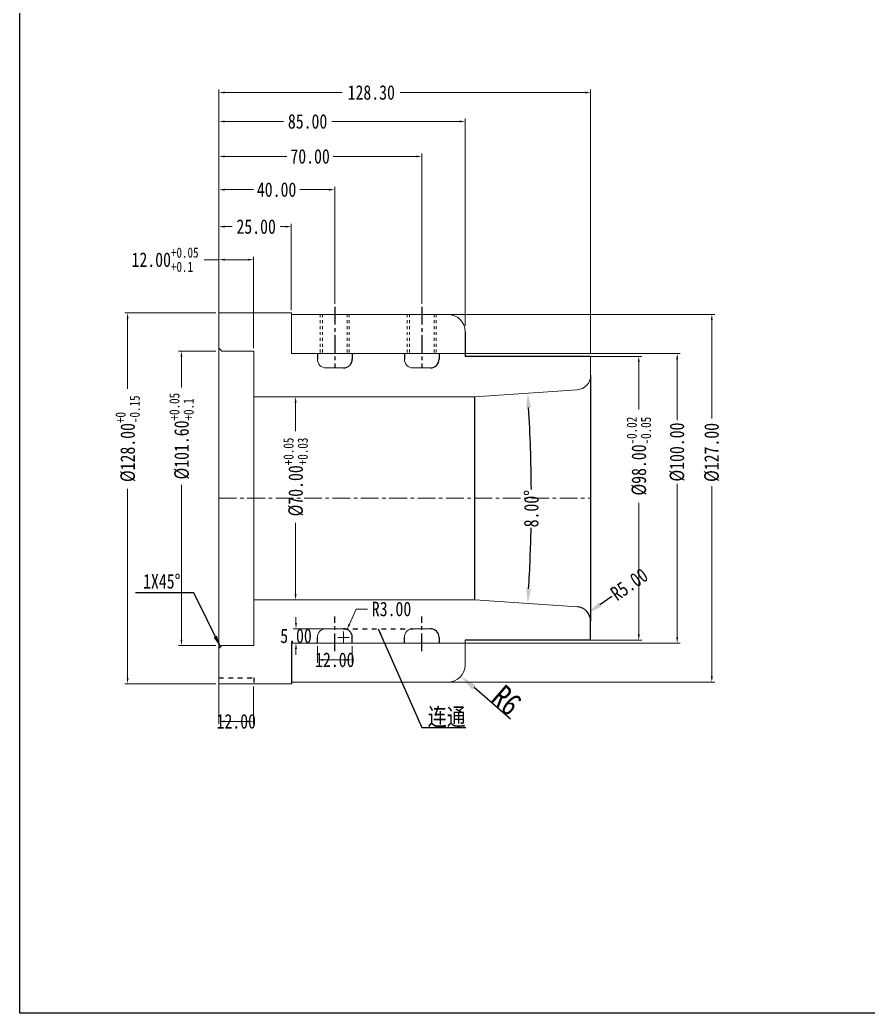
# Model space of a CAD drawing. Header units: millimetres. Extents: x -941 to 1421, y -11614 to -3210.
# Drawn here: x -198.3 to 94.5, y -5493.4 to -5150.6 of the extents above; entities that cross this region are included whole.
import ezdxf

# ---------------------------------------------------------------- set-up
doc = ezdxf.new("R2010")
doc.units = ezdxf.units.MM
doc.header["$LTSCALE"] = 16.335
doc.header["$PDMODE"] = 3
doc.header["$PDSIZE"] = 0.3125
doc.linetypes.add('CENTER', pattern=[0.6, 0.375, -0.075, 0.075, -0.075])
doc.linetypes.add('HIDDEN', pattern=[0.2, 0.1, -0.1])
doc.layers.get('0').update_dxf_attribs({"linetype": 'CONTINUOUS'})
doc.layers.get('Defpoints').update_dxf_attribs({"linetype": 'CONTINUOUS'})
doc.layers.add('DEFAULT_2', color=8, linetype='HIDDEN')
doc.layers.add('dim', color=82, linetype='CONTINUOUS', lineweight=9)
doc.layers.add('screw', color=33, linetype='CONTINUOUS', lineweight=13)
doc.styles.get("Standard").update_dxf_attribs({"font": 'txt', "width": 0.8})
doc.dimstyles.new('ISO-25', dxfattribs={"dimtxt": 8, "dimasz": 6, "dimexe": 0, "dimexo": 0, "dimgap": 0, "dimtad": 1, "dimdsep": 46, "dimtxsty": 'Standard', "dimcen": 0, "dimclrd": 4, "dimclre": 4, "dimclrt": 6, "dimazin": 0, "dimtfac": 1, "dimtofl": 0, "dimtmove": 0, "dimatfit": 3, "dimfxl": 0, "dimarcsym": 0})
doc.dimstyles.get("Standard").update_dxf_attribs({"dimtxt": 0.15625, "dimasz": 0.1875, "dimexe": 0.125, "dimexo": 0.0625, "dimtad": 0, "dimtih": 1, "dimtoh": 1, "dimdsep": 46, "dimtxsty": 'Standard', "dimcen": 0.09, "dimadec": 0, "dimazin": 0, "dimtp": 0.01, "dimtm": 0.01, "dimtfac": 1, "dimtofl": 0, "dimtmove": 0, "dimatfit": 3, "dimfxl": 0, "dimtolj": 1, "dimarcsym": 0})
doc.dimstyles.new('STANDARD$0', dxfattribs={"dimscale": 2, "dimtxt": 3, "dimasz": 3, "dimexe": 1.25, "dimexo": 0.625, "dimgap": 0.5, "dimtad": 0, "dimdsep": 46, "dimlunit": 6, "dimtxsty": 'Standard', "dimblk": 'CLOSEDBLANK', "dimcen": 0, "dimclrt": 2, "dimazin": 2, "dimtfac": 2, "dimtmove": 1, "dimatfit": 3, "dimfxl": 0, "dimtolj": 1, "dimtzin": 0, "dimarcsym": 0})

# ---------------------------------------------------------------- blocks, each defined once
blk = doc.blocks.new('*D506')
at = {"color": 1, "lineweight": 0}
for p, q in [((-129.6, -5375.71), (-129.6, -5393.72)), ((-117.6, -5380.71), (-117.6, -5393.72))]:
    blk.add_line(p, q, dxfattribs=at)
at = {"color": 0, "lineweight": 0}
blk.add_line((-119.6, -5392.72), (-127.6, -5392.72), dxfattribs=at)
at = {"color": 0}
for points in [[(-127.6, -5392.39), (-127.6, -5393.06), (-129.6, -5392.72)], [(-119.6, -5392.39), (-119.6, -5393.06), (-117.6, -5392.72)]]:
    blk.add_solid(points, dxfattribs=at)
at = {"layer": 'Defpoints', "color": 0}
for p in [(-129.6, -5374.71), (-117.6, -5379.71), (-129.6, -5392.72)]:
    blk.add_point(p, dxfattribs=at)
at = {"color": 0, "lineweight": 0, "insert": (-123.6, -5392.72), "char_height": 5, "attachment_point": 5}
blk.add_mtext('\\A1;12.00', dxfattribs=at)
blk = doc.blocks.new('*D510')
at = {"color": 1, "lineweight": 0}
for p, q in [((-130.6, -5264.91), (-143.51, -5264.91)), ((-130.6, -5366.51), (-143.51, -5366.51))]:
    blk.add_line(p, q, dxfattribs=at)
at = {"color": 0, "lineweight": 0}
for p, q in [((-142.51, -5266.91), (-142.51, -5277.46)), ((-142.51, -5364.51), (-142.51, -5311.06))]:
    blk.add_line(p, q, dxfattribs=at)
at = {"color": 0}
for points in [[(-142.84, -5266.91), (-142.18, -5266.91), (-142.51, -5264.91)], [(-142.84, -5364.51), (-142.18, -5364.51), (-142.51, -5366.51)]]:
    blk.add_solid(points, dxfattribs=at)
at = {"layer": 'Defpoints', "color": 0}
for p in [(-129.6, -5264.91), (-142.51, -5366.51), (-129.6, -5366.51)]:
    blk.add_point(p, dxfattribs=at)
at = {"color": 0, "lineweight": 0, "insert": (-142.51, -5294.26), "char_height": 5, "attachment_point": 5, "rotation": 90}
blk.add_mtext('\\A1;%%C101.60{\\H0.7x;\\S+0.05^ +0.1;}', dxfattribs=at)
blk = doc.blocks.new('*D511')
at = {"color": 0, "lineweight": 0}
for p, q in [((-129.6, -5233.34), (-134.71, -5233.34)), ((-119.6, -5233.34), (-127.6, -5233.34))]:
    blk.add_line(p, q, dxfattribs=at)
at = {"color": 1, "lineweight": 0}
for p, q in [((-129.6, -5255.71), (-129.6, -5232.34)), ((-117.6, -5263.91), (-117.6, -5232.34))]:
    blk.add_line(p, q, dxfattribs=at)
at = {"color": 0}
for points in [[(-127.6, -5233), (-127.6, -5233.67), (-129.6, -5233.34)], [(-119.6, -5233), (-119.6, -5233.67), (-117.6, -5233.34)]]:
    blk.add_solid(points, dxfattribs=at)
at = {"layer": 'Defpoints', "color": 0}
for p in [(-117.6, -5233.34), (-129.6, -5256.71), (-117.6, -5264.91)]:
    blk.add_point(p, dxfattribs=at)
at = {"color": 0, "lineweight": 0, "insert": (-148.18, -5233.34), "char_height": 5, "attachment_point": 5}
blk.add_mtext('\\A1;12.00{\\H0.7x;\\S+0.05^ +0.1;}', dxfattribs=at)
blk = doc.blocks.new('*D512')
at = {"color": 1, "lineweight": 0}
for p, q in [((-129.6, -5255.71), (-129.6, -5196.71)), ((-59.6, -5248.63), (-59.6, -5196.71))]:
    blk.add_line(p, q, dxfattribs=at)
at = {"color": 0, "lineweight": 0}
for p, q in [((-127.6, -5197.71), (-106.12, -5197.71)), ((-61.6, -5197.71), (-90.12, -5197.71))]:
    blk.add_line(p, q, dxfattribs=at)
at = {"color": 0}
for points in [[(-127.6, -5197.38), (-127.6, -5198.04), (-129.6, -5197.71)], [(-61.6, -5197.38), (-61.6, -5198.04), (-59.6, -5197.71)]]:
    blk.add_solid(points, dxfattribs=at)
at = {"layer": 'Defpoints', "color": 0}
for p in [(-59.6, -5197.71), (-59.6, -5249.63), (-129.6, -5256.71)]:
    blk.add_point(p, dxfattribs=at)
at = {"color": 0, "lineweight": 0, "insert": (-98.12, -5197.71), "char_height": 5, "attachment_point": 5}
blk.add_mtext('\\A1;70.00', dxfattribs=at)
blk = doc.blocks.new('*D513')
at = {"color": 1, "lineweight": 0}
for p, q in [((-130.6, -5251.71), (-162.1, -5251.71)), ((-130.6, -5379.71), (-162.1, -5379.71))]:
    blk.add_line(p, q, dxfattribs=at)
at = {"color": 0, "lineweight": 0}
for p, q in [((-161.1, -5253.71), (-161.1, -5277.92)), ((-161.1, -5377.71), (-161.1, -5312.39))]:
    blk.add_line(p, q, dxfattribs=at)
at = {"color": 0}
for points in [[(-161.44, -5253.71), (-160.77, -5253.71), (-161.1, -5251.71)], [(-161.44, -5377.71), (-160.77, -5377.71), (-161.1, -5379.71)]]:
    blk.add_solid(points, dxfattribs=at)
at = {"layer": 'Defpoints', "color": 0}
for p in [(-129.6, -5251.71), (-161.1, -5379.71), (-129.6, -5379.71)]:
    blk.add_point(p, dxfattribs=at)
at = {"color": 0, "lineweight": 0, "insert": (-161.1, -5295.15), "char_height": 5, "attachment_point": 5, "rotation": 90}
blk.add_mtext('\\A1;%%C128.00{\\H0.7x;\\S+0^ -0.15;}', dxfattribs=at)
blk = doc.blocks.new('*D514')
at = {"color": 1, "lineweight": 0}
for p, q in [((-116.6, -5280.71), (-102.13, -5280.71)), ((-116.6, -5350.71), (-102.13, -5350.71))]:
    blk.add_line(p, q, dxfattribs=at)
at = {"color": 0, "lineweight": 0}
for p, q in [((-103.13, -5282.71), (-103.13, -5292.56)), ((-103.13, -5348.71), (-103.13, -5324.16))]:
    blk.add_line(p, q, dxfattribs=at)
at = {"color": 0}
for points in [[(-103.47, -5282.71), (-102.8, -5282.71), (-103.13, -5280.71)], [(-103.47, -5348.71), (-102.8, -5348.71), (-103.13, -5350.71)]]:
    blk.add_solid(points, dxfattribs=at)
at = {"layer": 'Defpoints', "color": 0}
for p in [(-117.6, -5280.71), (-117.6, -5350.71), (-103.13, -5350.71)]:
    blk.add_point(p, dxfattribs=at)
at = {"color": 0, "lineweight": 0, "insert": (-103.13, -5308.36), "char_height": 5, "attachment_point": 5, "rotation": 90}
blk.add_mtext('\\A1;%%C70.00{\\H0.7x;\\S+0.05^ +0.03;}', dxfattribs=at)
blk = doc.blocks.new('*D515')
at = {"color": 1, "lineweight": 0}
for p, q in [((-95.6, -5366.71), (-95.6, -5372.48)), ((-83.6, -5366.71), (-83.6, -5372.48))]:
    blk.add_line(p, q, dxfattribs=at)
at = {"color": 0, "lineweight": 0}
blk.add_line((-93.6, -5371.48), (-85.6, -5371.48), dxfattribs=at)
at = {"color": 0}
for points in [[(-93.6, -5371.14), (-93.6, -5371.81), (-95.6, -5371.48)], [(-85.6, -5371.14), (-85.6, -5371.81), (-83.6, -5371.48)]]:
    blk.add_solid(points, dxfattribs=at)
at = {"layer": 'Defpoints', "color": 0}
for p in [(-95.6, -5365.71), (-83.6, -5365.71), (-83.6, -5371.48)]:
    blk.add_point(p, dxfattribs=at)
at = {"color": 0, "lineweight": 0, "insert": (-89.6, -5371.48), "char_height": 5, "attachment_point": 5}
blk.add_mtext('\\A1;12.00', dxfattribs=at)
blk = doc.blocks.new('*D516')
at = {"color": 0, "lineweight": 0}
for p, q in [((-82.19, -5353.94), (-84.54, -5359.15)), ((-78.36, -5353.94), (-82.19, -5353.94))]:
    blk.add_line(p, q, dxfattribs=at)
at = {"color": 1, "lineweight": 0}
for p, q in [((-86.6, -5365.71), (-86.6, -5361.71)), ((-88.6, -5363.71), (-84.6, -5363.71))]:
    blk.add_line(p, q, dxfattribs=at)
at = {"color": 0}
blk.add_solid([(-84.85, -5359.01), (-84.24, -5359.29), (-85.36, -5360.97)], dxfattribs=at)
at = {"layer": 'Defpoints', "color": 0}
for p in [(-85.36, -5360.97), (-86.6, -5363.71)]:
    blk.add_point(p, dxfattribs=at)
at = {"color": 0, "lineweight": 0, "insert": (-70.02, -5353.94), "char_height": 5, "attachment_point": 5}
blk.add_mtext('\\A1;R3.00', dxfattribs=at)
blk = doc.blocks.new('*D522')
at = {"color": 1, "lineweight": 0}
for p, q in [((-129.6, -5255.71), (-129.6, -5220.94)), ((-104.6, -5250.71), (-104.6, -5220.94))]:
    blk.add_line(p, q, dxfattribs=at)
at = {"color": 0, "lineweight": 0}
for p, q in [((-127.6, -5221.94), (-125.07, -5221.94)), ((-106.6, -5221.94), (-108.4, -5221.94))]:
    blk.add_line(p, q, dxfattribs=at)
at = {"color": 0}
for points in [[(-127.6, -5221.6), (-127.6, -5222.27), (-129.6, -5221.94)], [(-106.6, -5221.6), (-106.6, -5222.27), (-104.6, -5221.94)]]:
    blk.add_solid(points, dxfattribs=at)
at = {"layer": 'Defpoints', "color": 0}
for p in [(-129.6, -5221.94), (-104.6, -5251.71), (-129.6, -5256.71)]:
    blk.add_point(p, dxfattribs=at)
at = {"color": 0, "lineweight": 0, "insert": (-116.74, -5221.94), "char_height": 5, "attachment_point": 5}
blk.add_mtext('\\A1;25.00', dxfattribs=at)
blk = doc.blocks.new('*D523')
at = {"color": 1, "lineweight": 0}
for p, q in [((-129.6, -5240.02), (-129.6, -5208.17)), ((-89.6, -5248.63), (-89.6, -5208.17))]:
    blk.add_line(p, q, dxfattribs=at)
at = {"color": 0, "lineweight": 0}
for p, q in [((-127.6, -5209.17), (-117.68, -5209.17)), ((-91.6, -5209.17), (-101.68, -5209.17))]:
    blk.add_line(p, q, dxfattribs=at)
at = {"color": 0}
for points in [[(-127.6, -5208.84), (-127.6, -5209.51), (-129.6, -5209.17)], [(-91.6, -5208.84), (-91.6, -5209.51), (-89.6, -5209.17)]]:
    blk.add_solid(points, dxfattribs=at)
at = {"layer": 'Defpoints', "color": 0}
for p in [(-129.6, -5209.17), (-129.6, -5241.02), (-89.6, -5249.63)]:
    blk.add_point(p, dxfattribs=at)
at = {"color": 0, "lineweight": 0, "insert": (-109.68, -5209.17), "char_height": 5, "attachment_point": 5}
blk.add_mtext('\\A1;40.00', dxfattribs=at)
blk = doc.blocks.new('*D517')
at = {"color": 1, "lineweight": 0}
for p, q in [((-53.6, -5252.21), (41.52, -5252.21)), ((-53.6, -5379.21), (41.52, -5379.21))]:
    blk.add_line(p, q, dxfattribs=at)
at = {"color": 0, "lineweight": 0}
for p, q in [((40.52, -5254.21), (40.52, -5288.21)), ((40.52, -5377.21), (40.52, -5311.54))]:
    blk.add_line(p, q, dxfattribs=at)
at = {"color": 0}
for points in [[(40.18, -5254.21), (40.85, -5254.21), (40.52, -5252.21)], [(40.18, -5377.21), (40.85, -5377.21), (40.52, -5379.21)]]:
    blk.add_solid(points, dxfattribs=at)
at = {"layer": 'Defpoints', "color": 0}
for p in [(-54.6, -5252.21), (-54.6, -5379.21), (40.52, -5379.21)]:
    blk.add_point(p, dxfattribs=at)
at = {"color": 0, "lineweight": 0, "insert": (40.52, -5299.87), "char_height": 5, "attachment_point": 5, "rotation": 90}
blk.add_mtext('\\A1;%%c127.00', dxfattribs=at)
blk = doc.blocks.new('*D518')
at = {"color": 0, "lineweight": 0}
for p, q in [((-102.99, -5358.71), (-102.99, -5356.71)), ((-102.99, -5367.71), (-102.99, -5369.71))]:
    blk.add_line(p, q, dxfattribs=at)
at = {"color": 1, "lineweight": 0}
for p, q in [((-93.02, -5360.71), (-103.99, -5360.71)), ((-93.02, -5365.71), (-103.99, -5365.71))]:
    blk.add_line(p, q, dxfattribs=at)
at = {"color": 0}
for points in [[(-103.33, -5358.71), (-102.66, -5358.71), (-102.99, -5360.71)], [(-103.33, -5367.71), (-102.66, -5367.71), (-102.99, -5365.71)]]:
    blk.add_solid(points, dxfattribs=at)
at = {"layer": 'Defpoints', "color": 0}
for p in [(-92.02, -5360.71), (-102.99, -5365.71), (-92.02, -5365.71)]:
    blk.add_point(p, dxfattribs=at)
at = {"color": 0, "lineweight": 0, "insert": (-102.99, -5363.21), "char_height": 5, "attachment_point": 5}
blk.add_mtext('\\A1;5.00', dxfattribs=at)
blk = doc.blocks.new('*D519')
at = {"color": 1, "lineweight": 0}
for p, q in [((-5.44, -5266.71), (16.32, -5266.71)), ((-7.47, -5364.71), (16.32, -5364.71))]:
    blk.add_line(p, q, dxfattribs=at)
at = {"color": 0, "lineweight": 0}
for p, q in [((15.32, -5268.71), (15.32, -5285.03)), ((15.32, -5362.71), (15.32, -5317.3))]:
    blk.add_line(p, q, dxfattribs=at)
at = {"color": 0}
for points in [[(14.98, -5268.71), (15.65, -5268.71), (15.32, -5266.71)], [(14.98, -5362.71), (15.65, -5362.71), (15.32, -5364.71)]]:
    blk.add_solid(points, dxfattribs=at)
at = {"layer": 'Defpoints', "color": 0}
for p in [(-6.44, -5266.71), (-8.47, -5364.71), (15.32, -5364.71)]:
    blk.add_point(p, dxfattribs=at)
at = {"color": 0, "lineweight": 0, "insert": (15.32, -5301.16), "char_height": 5, "attachment_point": 5, "rotation": 90}
blk.add_mtext('\\A1;%%C98.00{\\H0.7x;\\S-0.02^ -0.05;}', dxfattribs=at)
blk = doc.blocks.new('*D520')
at = {"color": 1, "lineweight": 0}
for p, q in [((-129.6, -5255.71), (-129.6, -5174.65)), ((-1.3, -5265.69), (-1.3, -5174.65))]:
    blk.add_line(p, q, dxfattribs=at)
at = {"color": 0, "lineweight": 0}
for p, q in [((-127.6, -5175.65), (-87.01, -5175.65)), ((-3.3, -5175.65), (-67.01, -5175.65))]:
    blk.add_line(p, q, dxfattribs=at)
at = {"color": 0}
for points in [[(-127.6, -5175.32), (-127.6, -5175.98), (-129.6, -5175.65)], [(-3.3, -5175.32), (-3.3, -5175.98), (-1.3, -5175.65)]]:
    blk.add_solid(points, dxfattribs=at)
at = {"layer": 'Defpoints', "color": 0}
for p in [(-1.3, -5175.65), (-129.6, -5256.71), (-1.3, -5266.69)]:
    blk.add_point(p, dxfattribs=at)
at = {"color": 0, "lineweight": 0, "insert": (-77.01, -5175.65), "char_height": 5, "attachment_point": 5}
blk.add_mtext('\\A1;128.30', dxfattribs=at)
blk = doc.blocks.new('*D521')
at = {"color": 1, "lineweight": 0}
for p, q in [((-48.6, -5265.71), (29.58, -5265.71)), ((-48.6, -5365.71), (29.58, -5365.71))]:
    blk.add_line(p, q, dxfattribs=at)
at = {"color": 0, "lineweight": 0}
for p, q in [((28.58, -5267.71), (28.58, -5288.74)), ((28.58, -5363.71), (28.58, -5310.74))]:
    blk.add_line(p, q, dxfattribs=at)
at = {"color": 0}
for points in [[(28.24, -5267.71), (28.91, -5267.71), (28.58, -5265.71)], [(28.24, -5363.71), (28.91, -5363.71), (28.58, -5365.71)]]:
    blk.add_solid(points, dxfattribs=at)
at = {"layer": 'Defpoints', "color": 0}
for p in [(-49.6, -5265.71), (-49.6, -5365.71), (28.58, -5365.71)]:
    blk.add_point(p, dxfattribs=at)
at = {"color": 0, "lineweight": 0, "insert": (28.58, -5299.74), "char_height": 5, "attachment_point": 5, "rotation": 90}
blk.add_mtext('\\A1;%%c100.00', dxfattribs=at)
blk = doc.blocks.new('*D524')
at = {"color": 1, "lineweight": 0}
for p, q in [((-129.6, -5193.55), (-129.6, -5184.64)), ((-44.6, -5256.21), (-44.6, -5184.64))]:
    blk.add_line(p, q, dxfattribs=at)
at = {"color": 0, "lineweight": 0}
for p, q in [((-127.6, -5185.64), (-107.32, -5185.64)), ((-46.6, -5185.64), (-90.66, -5185.64))]:
    blk.add_line(p, q, dxfattribs=at)
at = {"color": 0}
for points in [[(-127.6, -5185.31), (-127.6, -5185.97), (-129.6, -5185.64)], [(-46.6, -5185.31), (-46.6, -5185.97), (-44.6, -5185.64)]]:
    blk.add_solid(points, dxfattribs=at)
at = {"layer": 'Defpoints', "color": 0}
for p in [(-129.6, -5185.64), (-129.6, -5194.55), (-44.6, -5257.21)]:
    blk.add_point(p, dxfattribs=at)
at = {"color": 0, "lineweight": 0, "insert": (-98.99, -5185.64), "char_height": 5, "attachment_point": 5}
blk.add_mtext('\\A1;85.00', dxfattribs=at)
blk = doc.blocks.new('*D525')
at = {"color": 4, "lineweight": -2}
for start, end in [(0.3409, 3.4492), (356.5508, 358.8719)]:
    blk.add_arc((-541.82, -5315.71), 520.07, start, end, dxfattribs=at)
at = {"color": 4}
for points in [[(-23.52, -5284.47), (-21.86, -5284.36), (-23.01, -5279.43)], [(-21.86, -5347.05), (-23.52, -5346.94), (-23.01, -5351.99)]]:
    blk.add_solid(points, dxfattribs=at)
at = {"layer": 'Defpoints', "color": 0}
for p in [(-5.95, -5278.24), (-41.3, -5280.71), (-21.89, -5303.61), (-41.3, -5350.71), (-5.95, -5353.18)]:
    blk.add_point(p, dxfattribs=at)
at = {"color": 6, "insert": (-21.76, -5319.28), "char_height": 5, "attachment_point": 5, "rotation": 89.6064}
blk.add_mtext('\\A1;8.00°', dxfattribs=at)
blk = doc.blocks.new('*D526')
at = {"color": 4, "lineweight": -2}
blk.add_line((6.01, -5349.59), (1.91, -5352.45), dxfattribs=at)
at = {"color": 4}
blk.add_solid([(1.43, -5351.76), (2.38, -5353.13), (-2.2, -5355.31)], dxfattribs=at)
at = {"layer": 'Defpoints', "color": 0}
for p in [(-2.2, -5355.31), (-6.3, -5358.17)]:
    blk.add_point(p, dxfattribs=at)
at = {"color": 6, "insert": (12.02, -5345.4), "char_height": 5, "attachment_point": 5, "rotation": 34.878}
blk.add_mtext('\\A1;R5.00', dxfattribs=at)
blk = doc.blocks.new('*D537')
at = {"color": 4, "lineweight": -2}
blk.add_line((-28.94, -5391.99), (-41.53, -5381.07), dxfattribs=at)
at = {"color": 4}
blk.add_solid([(-40.88, -5380.31), (-42.19, -5381.83), (-46.07, -5377.14)], dxfattribs=at)
at = {"layer": 'Defpoints', "color": 0}
for p in [(-50.6, -5373.21), (-46.07, -5377.14)]:
    blk.add_point(p, dxfattribs=at)
at = {"color": 6, "insert": (-30.35, -5385.47), "char_height": 8, "attachment_point": 5, "rotation": 319.0624}
blk.add_mtext('R6', dxfattribs=at)

msp = doc.modelspace()

# ---------------------------------------------------------------- linework, layer by layer
at = {"lineweight": 0}
for p, q in [((-129.598, -5251.707), (-104.598, -5251.707)), ((-129.598, -5251.707), (-129.598, -5263.907)), ((-104.598, -5251.707), (-104.598, -5265.707)), ((-104.598, -5252.207), (-50.598, -5252.207)), ((-129.598, -5263.907), (-128.598, -5264.907)), ((-129.598, -5263.907), (-129.598, -5379.707)), ((-117.598, -5264.907), (-128.598, -5264.907)), ((-117.598, -5264.907), (-117.598, -5285.707)), ((-104.598, -5265.707), (-44.598, -5265.707)), ((-1.298, -5266.707), (-1.298, -5273.248)), ((-92.598, -5270.707), (-86.598, -5270.707)), ((-62.598, -5270.707), (-56.598, -5270.707)), ((-41.298, -5280.707), (-5.949, -5278.235)), ((-117.598, -5280.707), (-41.298, -5280.707)), ((-117.598, -5285.707), (-117.598, -5345.707)), ((-117.598, -5366.507), (-117.598, -5345.707)), ((-117.598, -5350.707), (-41.298, -5350.707)), ((-41.298, -5350.707), (-5.949, -5353.179)), ((-92.598, -5360.707), (-86.598, -5360.707)), ((-62.598, -5360.707), (-56.598, -5360.707)), ((-104.598, -5365.707), (-44.598, -5365.707)), ((-44.598, -5364.707), (-44.598, -5373.207)), ((-128.598, -5366.507), (-129.598, -5367.507)), ((-129.598, -5367.507), (-129.598, -5374.707)), ((-117.598, -5366.507), (-128.598, -5366.507)), ((-104.598, -5379.207), (-50.598, -5379.207)), ((-129.598, -5379.707), (-104.598, -5379.707))]:
    msp.add_line(p, q, dxfattribs=at)
at = {"color": 1, "linetype": 'CENTER'}
for p, q in [((-89.598, -5249.626), (-89.598, -5270.707)), ((-59.598, -5249.626), (-59.598, -5270.707)), ((-89.598, -5368.453), (-89.598, -5356.476)), ((-59.598, -5368.453), (-59.598, -5356.476))]:
    msp.add_line(p, q, dxfattribs=at)
for p, q in [((-44.598, -5258.207), (-44.598, -5266.707)), ((-95.598, -5265.707), (-95.598, -5267.707)), ((-83.598, -5265.707), (-83.598, -5267.707)), ((-65.598, -5265.707), (-65.598, -5267.707)), ((-53.598, -5265.707), (-53.598, -5267.707)), ((-1.298, -5266.707), (-44.598, -5266.707)), ((-1.298, -5273.248), (-1.298, -5358.167)), ((-41.298, -5350.707), (-41.298, -5280.707)), ((-104.598, -5365.707), (-104.598, -5379.707)), ((-95.598, -5365.707), (-95.598, -5363.707)), ((-83.598, -5365.707), (-83.598, -5363.707)), ((-65.598, -5365.707), (-65.598, -5363.707)), ((-53.598, -5363.707), (-53.598, -5365.707)), ((-1.298, -5364.707), (-44.598, -5364.707))]:
    msp.add_line(p, q)
at = {"color": 1, "linetype": 'CENTER', "lineweight": 0}
msp.add_line((-129.598, -5315.707), (-1.298, -5315.707), dxfattribs=at)
at = {"ltscale": 0.5}
msp.add_line((-1.298, -5364.707), (-1.298, -5358.167), dxfattribs=at)
msp.add_lwpolyline([(-198.289, -4807.703), (683.4, -4807.703), (683.4, -5493.416), (-198.289, -5493.416)], close=True, dxfattribs=at)
at = {"lineweight": 0}
for centre, radius, start, end in [((-50.598, -5258.207), 6, 0, 90), ((-92.598, -5267.707), 3, 180, 270), ((-62.598, -5267.707), 3, 180, 270), ((-6.298, -5273.248), 5, 274, 0), ((-92.598, -5363.707), 3, 90, 180), ((-62.598, -5363.707), 3, 90, 180), ((-50.598, -5373.207), 6, 270, 0)]:
    msp.add_arc(centre, radius, start, end, dxfattribs=at)
for centre, start, end in [((-86.598, -5267.707), 270, 0), ((-56.598, -5267.707), 270, 0), ((-86.598, -5363.707), 0, 90), ((-56.598, -5363.707), 0, 90)]:
    msp.add_arc(centre, 3, start, end)
at = {"ltscale": 0.5}
msp.add_arc((-6.298, -5358.167), 5, 0, 86, dxfattribs=at)
at = {"layer": 'DEFAULT_2', "color": 8, "linetype": 'HIDDEN'}
for p, q in [((-86.598, -5360.707), (-62.598, -5360.707)), ((-129.598, -5377.707), (-117.598, -5377.707)), ((-117.598, -5377.707), (-117.598, -5379.707))]:
    msp.add_line(p, q, dxfattribs=at)
at = {"layer": 'screw', "color": 92, "linetype": 'HIDDEN', "ltscale": 0.621977}
for p, q in [((-94.598, -5252.207), (-94.598, -5265.707)), ((-84.598, -5252.207), (-84.598, -5265.707)), ((-64.598, -5252.207), (-64.598, -5265.707)), ((-54.598, -5252.207), (-54.598, -5265.707))]:
    msp.add_line(p, q, dxfattribs=at)
at = {"layer": 'screw', "linetype": 'HIDDEN', "ltscale": 0.621977}
for p, q in [((-93.848, -5252.207), (-93.848, -5265.707)), ((-85.348, -5252.207), (-85.348, -5265.707)), ((-63.848, -5252.207), (-63.848, -5265.707)), ((-55.348, -5252.207), (-55.348, -5265.707))]:
    msp.add_line(p, q, dxfattribs=at)

# ---------------------------------------------------------------- texts
at = {"insert": (-155.766, -5341.865), "char_height": 5, "width": 18.00079, "attachment_point": 1}
msp.add_mtext('{\\fSimSun|b0|i0|c134|p2;1X45%%D}', dxfattribs=at)
at = {"layer": 'dim', "color": 6, "insert": (-57.527, -5394.809), "char_height": 6, "attachment_point": 7}
msp.add_mtext('{\\fSimSun|b0|i0|c134|p2;连通}', dxfattribs=at)

# ---------------------------------------------------------------- dimensions: what is measured, and where the dimension line sits
at = {"lineweight": 0}
for base, p1, p2, dimstyle, override, picture, middle in [((-1.298, -5175.649), (-129.598, -5256.707), (-1.298, -5266.692), 'Standard', {"dimtxt": 5, "dimasz": 2, "dimexe": 1, "dimexo": 1, "dimgap": 1, "dimzin": 0, "dimdsep": 0, "dimcen": 2, "dimclre": 1, "dimtol": 0, "dimtp": 0, "dimtm": 0, "dimtzin": 0, "dimlwd": 0, "dimlwe": 0}, '*D520', (-77.01, -5175.649)), ((-129.598, -5185.639), (-44.598, -5257.207), (-129.598, -5194.545), 'STANDARD$0', {"dimscale": 1, "dimtxt": 5, "dimasz": 2, "dimexe": 1, "dimexo": 1, "dimgap": 1, "dimtih": 1, "dimtoh": 1, "dimzin": 0, "dimdsep": 0, "dimlunit": 2, "dimcen": 2, "dimclre": 1, "dimclrt": 0, "dimadec": 0, "dimazin": 0, "dimtfac": 1, "dimtofl": 0, "dimtmove": 0, "dimlwd": 0, "dimlwe": 0}, '*D524', (-98.988, -5185.639)), ((-59.598, -5197.711), (-129.598, -5256.707), (-59.598, -5249.626), 'Standard', {"dimtxt": 5, "dimasz": 2, "dimexe": 1, "dimexo": 1, "dimgap": 1, "dimzin": 0, "dimdsep": 0, "dimcen": 2, "dimclre": 1, "dimtol": 0, "dimtp": 0, "dimtm": 0, "dimtzin": 0, "dimlwd": 0, "dimlwe": 0}, '*D512', (-98.124, -5197.711)), ((-129.598, -5209.174), (-89.598, -5249.626), (-129.598, -5241.022), 'Standard', {"dimtxt": 5, "dimasz": 2, "dimexe": 1, "dimexo": 1, "dimgap": 1, "dimzin": 0, "dimdsep": 0, "dimcen": 2, "dimclre": 1, "dimtol": 0, "dimtp": 0, "dimtm": 0, "dimtzin": 0, "dimlwd": 0, "dimlwe": 0}, '*D523', (-109.684, -5209.174)), ((-129.598, -5221.936), (-104.598, -5251.707), (-129.598, -5256.707), 'Standard', {"dimtxt": 5, "dimasz": 2, "dimexe": 1, "dimexo": 1, "dimgap": 1, "dimzin": 0, "dimdsep": 0, "dimcen": 2, "dimclre": 1, "dimtol": 0, "dimtp": 0, "dimtm": 0, "dimtzin": 0, "dimlwd": 0, "dimlwe": 0}, '*D522', (-116.738, -5221.936)), ((-83.598, -5371.476), (-95.598, -5365.707), (-83.598, -5365.707), 'Standard', {"dimtxt": 5, "dimasz": 2, "dimexe": 1, "dimexo": 1, "dimgap": 1, "dimzin": 0, "dimdsep": 0, "dimcen": 2, "dimclre": 1, "dimtol": 0, "dimtp": 0, "dimtm": 0, "dimtzin": 0, "dimlwd": 0, "dimlwe": 0}, '*D515', (-89.598, -5371.476)), ((-129.598, -5392.722), (-117.598, -5379.707), (-129.598, -5374.707), 'STANDARD$0', {"dimscale": 1, "dimtxt": 5, "dimasz": 2, "dimexe": 1, "dimexo": 1, "dimgap": 1, "dimzin": 0, "dimdsep": 0, "dimlunit": 2, "dimcen": 2, "dimclre": 1, "dimclrt": 0, "dimadec": 0, "dimazin": 0, "dimtfac": 1, "dimtofl": 0, "dimtmove": 0, "dimlwd": 0, "dimlwe": 0}, '*D506', (-123.598, -5392.722))]:
    dim = msp.add_linear_dim(base=base, p1=p1, p2=p2, dimstyle=dimstyle, override=override, dxfattribs=at)
    dim.commit()
    dim.dimension.update_dxf_attribs({"geometry": picture, "text_midpoint": middle, "dimtype": 160})
dim = msp.add_linear_dim(base=(-117.598, -5233.336), p1=(-129.598, -5256.707), p2=(-117.598, -5264.907), text='<>{\\H0.7x;\\S+0.05^ +0.1;}', dimstyle='Standard', override={"dimtxt": 5, "dimasz": 2, "dimexe": 1, "dimexo": 1, "dimgap": 1, "dimzin": 0, "dimdsep": 0, "dimcen": 2, "dimclre": 1, "dimtol": 0, "dimtp": 0, "dimtm": 0, "dimtzin": 0, "dimlwd": 0, "dimlwe": 0}, dxfattribs=at)
dim.commit()
dim.dimension.update_dxf_attribs({"geometry": '*D511', "text_midpoint": (-148.181, -5233.336), "dimtype": 160})
for base, p1, p2, text, dimstyle, override, picture, middle in [((-161.105, -5379.707), (-129.598, -5251.707), (-129.598, -5379.707), '%%C<>{\\H0.7x;\\S+0^ -0.15;}', 'STANDARD$0', {"dimscale": 1, "dimtxt": 5, "dimasz": 2, "dimexe": 1, "dimexo": 1, "dimgap": 1, "dimzin": 0, "dimdsep": 0, "dimlunit": 2, "dimcen": 2, "dimclre": 1, "dimclrt": 0, "dimadec": 0, "dimazin": 0, "dimtfac": 1, "dimtofl": 0, "dimtmove": 0, "dimlwd": 0, "dimlwe": 0}, '*D513', (-161.105, -5295.155)), ((40.518, -5379.207), (-54.598, -5252.207), (-54.598, -5379.207), '%%c<>', 'Standard', {"dimtxt": 5, "dimasz": 2, "dimexe": 1, "dimexo": 1, "dimgap": 1, "dimtih": 0, "dimtoh": 0, "dimzin": 0, "dimdsep": 0, "dimcen": 2, "dimclre": 1, "dimtol": 0, "dimlim": 0, "dimtp": 0, "dimtm": 0, "dimtzin": 0, "dimlwd": 0, "dimlwe": 0}, '*D517', (40.518, -5299.872)), ((-142.512, -5366.507), (-129.598, -5264.907), (-129.598, -5366.507), '%%C<>{\\H0.7x;\\S+0.05^ +0.1;}', 'STANDARD$0', {"dimscale": 1, "dimtxt": 5, "dimasz": 2, "dimexe": 1, "dimexo": 1, "dimgap": 1, "dimzin": 0, "dimdsep": 0, "dimlunit": 2, "dimcen": 2, "dimclre": 1, "dimclrt": 0, "dimadec": 0, "dimazin": 0, "dimtfac": 1, "dimtofl": 0, "dimtmove": 0, "dimlwd": 0, "dimlwe": 0}, '*D510', (-142.512, -5294.26)), ((28.578, -5365.707), (-49.598, -5265.707), (-49.598, -5365.707), '%%c<>', 'STANDARD$0', {"dimscale": 1, "dimtxt": 5, "dimasz": 2, "dimexe": 1, "dimexo": 1, "dimgap": 1, "dimzin": 0, "dimdsep": 0, "dimlunit": 2, "dimcen": 2, "dimclre": 1, "dimclrt": 0, "dimadec": 0, "dimazin": 0, "dimtfac": 1, "dimtofl": 0, "dimtmove": 0, "dimlwd": 0, "dimlwe": 0}, '*D521', (28.578, -5299.736)), ((15.316, -5364.707), (-6.443, -5266.707), (-8.466, -5364.707), '%%C<>{\\H0.7x;\\S-0.02^ -0.05;}', 'STANDARD$0', {"dimscale": 1, "dimtxt": 5, "dimasz": 2, "dimexe": 1, "dimexo": 1, "dimgap": 1, "dimzin": 0, "dimdsep": 0, "dimlunit": 2, "dimcen": 2, "dimclre": 1, "dimclrt": 0, "dimadec": 0, "dimazin": 0, "dimtfac": 1, "dimtofl": 0, "dimtmove": 0, "dimlwd": 0, "dimlwe": 0}, '*D519', (15.316, -5301.164)), ((-103.132, -5350.707), (-117.598, -5280.707), (-117.598, -5350.707), '%%C<>{\\H0.7x;\\S+0.05^ +0.03;}', 'STANDARD$0', {"dimscale": 1, "dimtxt": 5, "dimasz": 2, "dimexe": 1, "dimexo": 1, "dimgap": 1, "dimzin": 0, "dimdsep": 0, "dimlunit": 2, "dimcen": 2, "dimclre": 1, "dimclrt": 0, "dimadec": 0, "dimazin": 0, "dimtfac": 1, "dimtofl": 0, "dimtmove": 0, "dimlwd": 0, "dimlwe": 0}, '*D514', (-103.132, -5308.361))]:
    dim = msp.add_linear_dim(base=base, p1=p1, p2=p2, angle=90, text=text, dimstyle=dimstyle, override=override, dxfattribs=at)
    dim.commit()
    dim.dimension.update_dxf_attribs({"geometry": picture, "text_midpoint": middle, "dimtype": 160})
dim = msp.add_angular_dim_2l(base=(-21.887, -5303.606), line1=((-41.298, -5350.707), (-5.949, -5353.179)), line2=((-41.298, -5280.707), (-5.949, -5278.235)), dimstyle='Standard', override={"dimtxt": 5, "dimasz": 5, "dimexe": 0, "dimexo": 0, "dimgap": 0, "dimtih": 0, "dimtoh": 0, "dimzin": 0, "dimcen": 0, "dimclrd": 4, "dimclre": 4, "dimclrt": 6, "dimadec": 2, "dimtp": 0, "dimtm": 0, "dimtzin": 0})
dim.commit()
dim.dimension.update_dxf_attribs({"geometry": '*D525', "text_midpoint": (-21.759, -5319.28), "dimtype": 162})
for center, mpoint, dimstyle, override, picture, middle in [((-6.298, -5358.167), (-2.196, -5355.308), 'Standard', {"dimtxt": 5, "dimasz": 5, "dimexe": 0, "dimexo": 0, "dimgap": 0, "dimtih": 0, "dimtoh": 0, "dimzin": 0, "dimcen": 0, "dimclrd": 4, "dimclre": 4, "dimclrt": 6, "dimadec": 2, "dimtp": 0, "dimtm": 0, "dimtzin": 0}, '*D526', (12.024, -5345.396)), ((-50.598, -5373.207), (-46.065, -5377.139), 'ISO-25', {"dimfxl": 1.25}, '*D537', (-30.35, -5385.474))]:
    dim = msp.add_radius_dim(center=center, mpoint=mpoint, dimstyle=dimstyle, override=override)
    dim.commit()
    dim.dimension.update_dxf_attribs({"geometry": picture, "text_midpoint": middle})
dim = msp.add_radius_dim(center=(-86.598, -5363.707), mpoint=(-85.364, -5360.973), dimstyle='Standard', override={"dimtxt": 5, "dimasz": 2, "dimexe": 1, "dimexo": 1, "dimgap": 1, "dimzin": 0, "dimdsep": 0, "dimcen": 2, "dimclre": 1, "dimtol": 0, "dimtp": 0, "dimtm": 0, "dimtzin": 0, "dimlwd": 0, "dimlwe": 0}, dxfattribs=at)
dim.commit()
dim.dimension.update_dxf_attribs({"geometry": '*D516', "text_midpoint": (-70.024, -5353.937), "dimtype": 164})
dim = msp.add_linear_dim(base=(-102.994, -5365.707), p1=(-92.025, -5360.707), p2=(-92.025, -5365.707), angle=90, dimstyle='Standard', override={"dimtxt": 5, "dimasz": 2, "dimexe": 1, "dimexo": 1, "dimgap": 1, "dimzin": 0, "dimdsep": 0, "dimcen": 2, "dimclre": 1, "dimtol": 0, "dimtp": 0, "dimtm": 0, "dimtzin": 0, "dimlwd": 0, "dimlwe": 0}, dxfattribs=at)
dim.commit()
dim.dimension.update_dxf_attribs({"geometry": '*D518', "text_midpoint": (-102.994, -5363.207), "dimtype": 160})

# ---------------------------------------------------------------- leaders
msp.add_leader([(-129.098, -5367.007), (-138.232, -5348.361), (-158.354, -5348.361)], dimstyle='ISO-25', override={"dimtxt": 4.5, "dimasz": 4, "dimexe": 0, "dimexo": 0, "dimgap": 0, "dimtad": 0, "dimdsep": 46, "dimclrd": 256, "dimclre": 3, "dimclrt": 6, "dimtofl": 0})
at = {"layer": 'dim', "annotation_type": 0, "has_hookline": 1, "hookline_direction": 0, "text_width": 13.147}
msp.add_leader([(-74.598, -5360.707), (-59.527, -5394.809), (-57.527, -5394.809)], dimstyle='ISO-25', override={"dimtxt": 2.5, "dimasz": 2, "dimfxl": 1.25}, dxfattribs=at)

doc.saveas('drawing.dxf')
